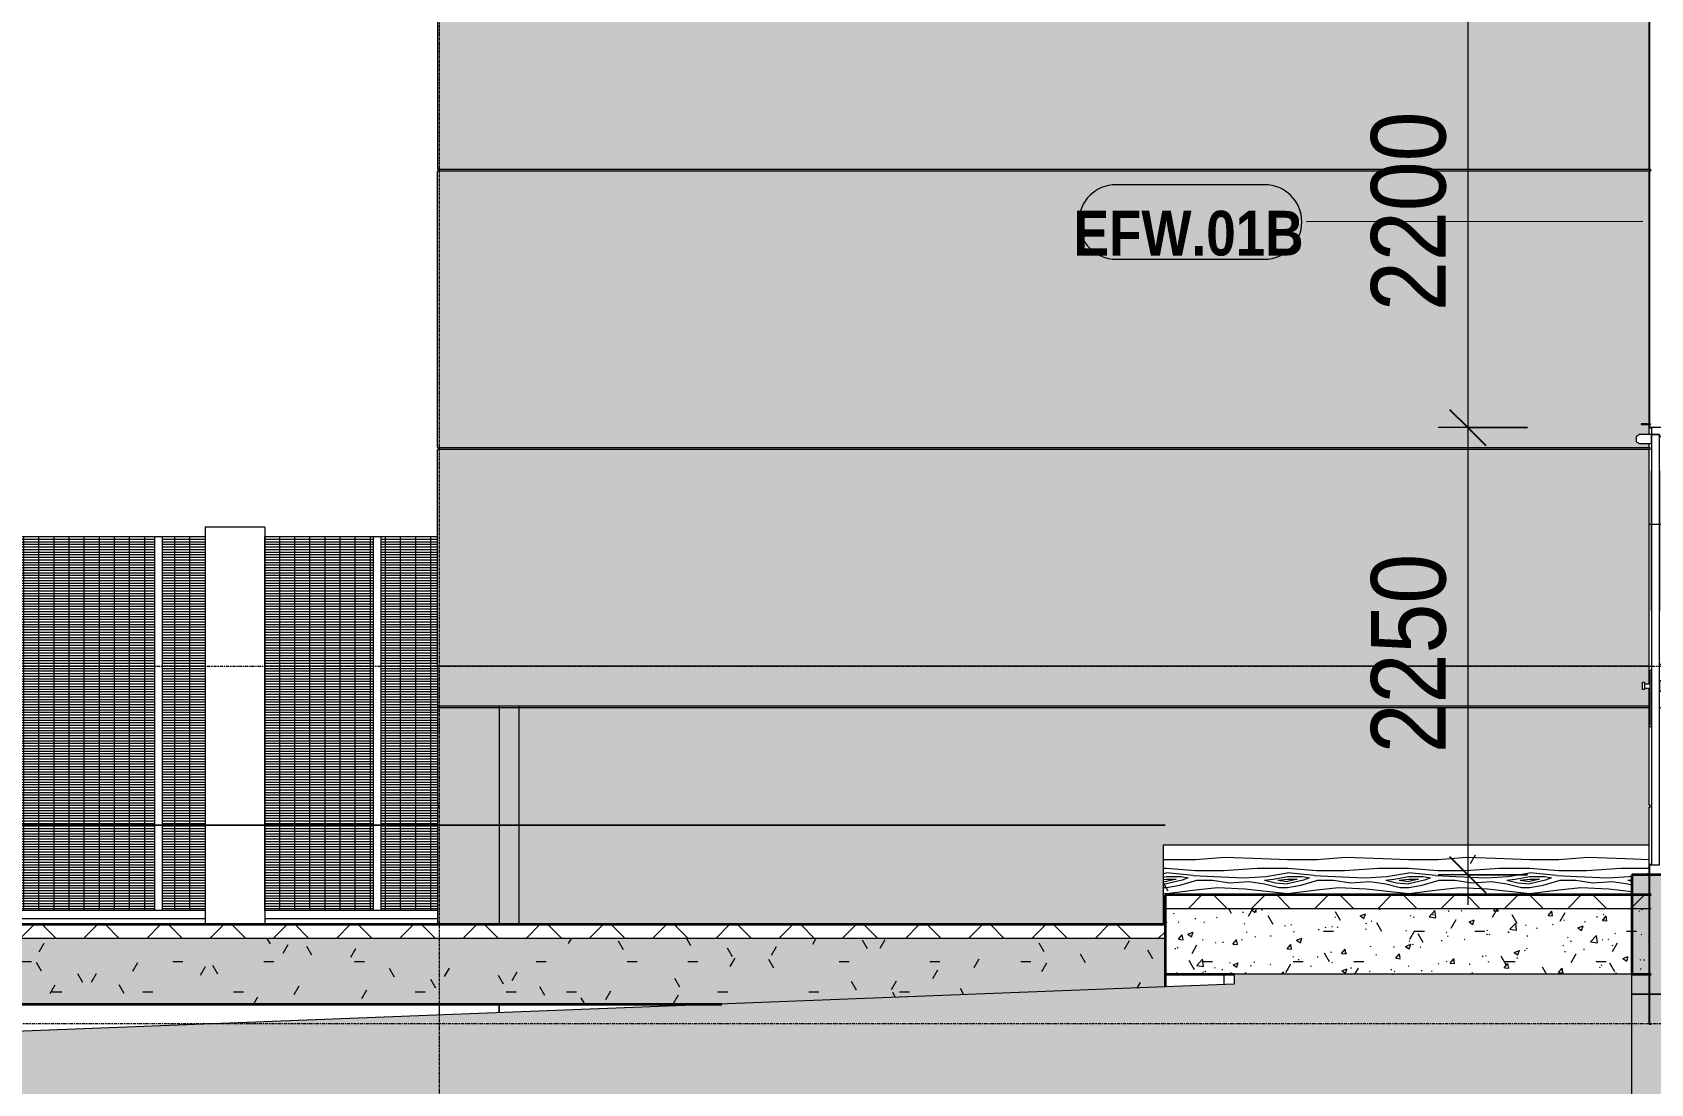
# Model space of a CAD drawing. Header units: millimetres. Extents: x 3451 to 201731, y -8641 to 35300.
# Drawn here: x 15187 to 23332, y 100 to 5388 of the extents above; entities that cross this region are included whole.
import ezdxf

# ---------------------------------------------------------------- set-up
doc = ezdxf.new("R2010")
doc.units = ezdxf.units.MM
for name, pattern in [('Centre', [31.75, 6.35, -4.7625, 15.875, -4.7625]), ('Dash', [6, 3, -3]), ('Grid Line', [22.225, 12.7, -3.175, 3.175, -3.175])]:
    doc.linetypes.add(name, pattern=pattern)
for name, color, linetype, lineweight in [('0-1', 7, 'Continuous', 5), ('A-ANNO-DIMS', 211, 'Continuous', 9), ('A-ANNO-DIMS-150', 211, 'Continuous', 9), ('A-DETL-GENF-3', 9, 'Continuous', 9), ('A-DETL-THIN', 151, 'Continuous', 9), ('A-DOOR', 31, 'Continuous', 9), ('A-DOOR-1', 31, 'Continuous', 18), ('A-DOOR-FRAM', 31, 'Continuous', 9), ('A-DOOR-FRAM-1', 31, 'Continuous', 18), ('A-DOOR-IDEN', 31, 'Continuous', 9), ('A-FLOR-3', 192, 'Continuous', 35), ('A-FLOR-HRAL', 11, 'Continuous', 9), ('A-FLOR-LEVL-2', 51, 'Centre', 9), ('A-FLOR-MCUT', 51, 'Continuous', 9), ('A-FLOR-PATT-3', 8, 'Continuous', 9), ('A-WALL', 113, 'Continuous', 9), ('A-WALL-1', 113, 'Continuous', 25), ('A-WALL-IDEN', 211, 'Continuous', 9), ('A-WALL-PATT-1', 7, 'Continuous', 9), ('A-WALL-PATT-3', 111, 'Continuous', 5), ('A-WALL-PATT-4', 111, 'Continuous', 9), ('C-PRKG', 70, 'Continuous', 9), ('C-PRKG-HDLN', 70, 'Dash', 9), ('L-SITE-WALL-2', 7, 'Continuous', 9), ('S-BEAM-1', 12, 'Continuous', 5), ('S-BEAM-2', 10, 'Continuous', 35), ('S-BEAM-3', 7, 'Continuous', 9), ('S-COLS', 52, 'Continuous', 9), ('S-COLS-1', 7, 'Continuous', 9), ('S-GRID-1', 1, 'Grid Line', 9)]:
    doc.layers.add(name, color=color, linetype=linetype, lineweight=lineweight)
doc.styles.add('Arial_B', font='arialbd.ttf', dxfattribs={"width": 0.85, "height": 225})
doc.styles.add('UTM Avo', font='', dxfattribs={"width": 0.9, "height": 375})
doc.styles.get('UTM Avo').set_extended_font_data('UTM Avo')
doc.dimstyles.new('1_Dim_chi_tiet_2_5', dxfattribs={"dimscale": 304.8, "dimtxt": 374.737856, "dimasz": 0.590551, "dimexe": 0.492126, "dimexo": 0.0625, "dimgap": 0.049213, "dimtad": 1, "dimdec": 0, "dimrnd": 5, "dimzin": 0, "dimdsep": 46, "dimtxsty": 'UTM Avo', "dimblk1": 'OBLIQUE', "dimblk2": 'OBLIQUE', "dimsah": 1, "dimcen": 0.09, "dimdle": 0.492126, "dimazin": 0, "dimtfac": 1, "dimtdec": 4, "dimtix": 1, "dimtmove": 0, "dimatfit": 3, "dimfxl": 0.984252, "dimfxlon": 1, "dimtvp": 1, "dimtolj": 1, "dimtzin": 0, "dimarcsym": 2})
pattern_1 = [(0, (49422.43, 14125), (609.6, 152.4), [50.292, -406.908, 50.292, -406.908, -2438.4]), (0, (49422.43, 14125), (609.6, 152.4), [-914.4, 50.292, -864.108, 50.292, -406.908, -1066.8]), (0, (49422.43, 14125), (609.6, 152.4), [-2286, 50.292, -254.508, 50.292, -711.708]), (120, (49651.03, 14201.2), (-436.7823, 451.7291), [50.292, -406.908, 50.292, -406.908, -2438.4]), (120, (49651.03, 14201.2), (-436.7823, 451.7291), [-914.4, 50.292, -864.108, 50.292, -406.908, -1066.8]), (120, (49651.03, 14201.2), (-436.7823, 451.7291), [-2286, 50.292, -254.508, 50.292, -711.708]), (240, (49727.23, 14506), (-172.8177, -604.1291), [50.292, -406.908, 50.292, -406.908, -2438.4]), (240, (49727.23, 14506), (-172.8177, -604.1291), [-914.4, 50.292, -864.108, 50.292, -406.908, -1066.8]), (240, (49727.23, 14506), (-172.8177, -604.1291), [-2286, 50.292, -254.508, 50.292, -711.708])]
pattern_2 = [(50, (49422.43, 14125), (273.276, -23.9091), [28.575, -314.325]), (355, (49422.43, 14125), (-52.8646, 286.585), [22.86, -251.46]), (100.451, (49445.2, 14123), (220.4138, 262.6745), [24.285, -267.135]), (46.184, (49422.43, 14201.2), (406.6187, -63.0646), [42.862, -471.487]), (96.636, (49456.3, 14195.94), (356.104, 371.1414), [36.428, -400.703]), (351.184, (49422.43, 14201.2), (356.1075, 371.138), [34.29, -377.19]), (21, (49460.53, 14182.15), (227.4212, -153.3982), [28.575, -314.325]), (326, (49460.53, 14182.15), (92.7027, 276.2822), [22.86, -251.46]), (71.451, (49479.48, 14169.37), (320.1254, 122.8816), [24.285, -267.135]), (37.5, (49422.43, 14125), (4.63248, 126.83261), [5.029, -243.383, 5.029, -250.241, -252.413]), (37.5, (49422.43, 14125), (4.63248, 126.83261), [-503.682, 5.029, -247.383]), (7.5, (49422.43, 14125), (100.22916, 150.2711), [5.029, -140.513, 5.029, -237.668, -96.203]), (7.5, (49422.43, 14125), (100.22916, 150.2711), [-388.239, 5.029, -91.173]), (327.5, (49337.46, 14125), (203.38684, -8.59348), [5.029, -90.221, 5.029, -292.151, -394.335]), (327.5, (49337.46, 14125), (203.38684, -8.59348), [-392.43, 5.029, -389.306]), (317.5, (49299.36, 14125), (222.1944, 38.1398), [5.029, -118.796, 5.029, -192.329, -280.035]), (317.5, (49299.36, 14125), (222.1944, 38.1398), [-321.183, 5.029, -275.006])]
pattern_3 = [(45, (49422.43, 14125), (-159.099, 159.099), []), (135, (49422.43, 14125), (-159.099, -159.099), [])]

# ---------------------------------------------------------------- blocks, each defined once
blk = doc.blocks.new('NCV_TKTC_KET CAU_rvt-1-TKCS_MẶT CẮT C')
at = {"layer": 'A-WALL-PATT-1'}
blk.add_hatch(color=256, dxfattribs=at).paths.add_polyline_path([(23536.9, -2050), (23536.9, 550), (23236.9, 550), (23236.9, -2050)])
at = {"layer": 'S-BEAM-1'}
blk.add_hatch(color=256, dxfattribs=at).paths.add_polyline_path([(23536.9, 550), (23536.9, 1150), (23236.9, 1150), (23236.9, 550), (23365.5, 550)])
at = {"layer": 'L-SITE-WALL-2'}
for p, q in [((17536.9, 500), (17536.9, 456.7)), ((23536.9, 550), (23236.9, 550))]:
    blk.add_line(p, q, dxfattribs=at)
at = {"layer": 'S-BEAM-2'}
for p, q in [((23536.9, 1150), (23236.9, 1150)), ((23236.9, 1150), (23236.9, 650))]:
    blk.add_line(p, q, dxfattribs=at)
at = {"layer": 'S-BEAM-3'}
blk.add_line((23236.9, 550), (23536.9, 550), dxfattribs=at)
at = {"layer": 'S-COLS-1'}
for p, q in [((17236.9, 445.1), (17236.9, 500)), ((17536.9, 456.7), (17536.9, 500))]:
    blk.add_line(p, q, dxfattribs=at)
blk = doc.blocks.new('FD_01 - FD_01-1200x2200mm-1787918-TKCS_MẶT CẮT C')
at = {"layer": 'A-DOOR'}
for p, q in [((23313.1, 3418.5), (23318.8, 3418.5)), ((23313.1, 3415.5), (23318.8, 3415.5)), ((23336.9, 3185), (23334.9, 3185)), ((23334.9, 3185), (23334.9, 2480)), ((23378.9, 3185), (23376.9, 3185)), ((23378.9, 2480), (23378.9, 3185)), ((23336.9, 2480), (23334.9, 2480)), ((23378.9, 2480), (23376.9, 2480)), ((23399, 2208), (23376.9, 2208)), ((23399, 2208), (23399, 2207.5)), ((23328.9, 2172.5), (23328.9, 1902.5)), ((23336.9, 2180), (23330.9, 2180)), ((23408.7, 2125.4), (23376.9, 2125.4)), ((23376.9, 2125.4), (23376.9, 2074.6)), ((23405.5, 2125.4), (23400.5, 2188.9)), ((23415, 2125.4), (23408.7, 2125.4)), ((23408.7, 2125.4), (23408.7, 2074.6)), ((23408.7, 2074.6), (23408.7, 2125.4)), ((23415, 2074.6), (23415, 2125.4)), ((23291.9, 2110), (23291.9, 2117.5)), ((23301.9, 2117.5), (23291.9, 2117.5)), ((23291.9, 2100), (23291.9, 2110)), ((23291.9, 2090), (23291.9, 2100)), ((23291.9, 2082.5), (23291.9, 2090)), ((23301.9, 2082.5), (23291.9, 2082.5)), ((23301.9, 2117.5), (23301.9, 2110)), ((23301.9, 2110), (23301.9, 2100)), ((23328.9, 2110), (23301.9, 2110)), ((23301.9, 2108.7), (23301.9, 2109.7)), ((23301.9, 2100), (23301.9, 2090)), ((23301.9, 2090.3), (23301.9, 2091.3)), ((23301.9, 2090), (23301.9, 2082.5)), ((23301.9, 2090), (23328.9, 2090)), ((23328.9, 2109.7), (23328.9, 2107.1)), ((23328.9, 2092.9), (23328.9, 2090.3)), ((23376.9, 2074.6), (23408.7, 2074.6)), ((23400.5, 2011.1), (23405.5, 2074.6)), ((23408.7, 2074.6), (23415, 2074.6)), ((23328.9, 2006), (23326.9, 2006)), ((23326.9, 1997), (23326.9, 2003)), ((23326.9, 2003), (23326.9, 2003)), ((23326.9, 1997), (23326.9, 1997)), ((23326.9, 1981.2), (23326.9, 1995.1)), ((23326.9, 1995.1), (23326.9, 1995.1)), ((23328.9, 1995.1), (23326.9, 1995.1)), ((23326.9, 1981.2), (23326.9, 1981.2)), ((23326.9, 1977.7), (23328.9, 1977.7)), ((23376.9, 1992.1), (23399, 1992.1)), ((23399, 1992.5), (23399, 1992.1)), ((23330.9, 1895), (23335.3, 1895))]:
    blk.add_line(p, q, dxfattribs=at)
at = {"layer": 'A-DOOR', "flags": 128}
for points in [[(23400.5, 2188.9), (23400.2, 2193.1), (23399.8, 2197.2), (23399.6, 2200.8), (23399.3, 2203.8), (23399.1, 2206.1), (23399, 2207.5), (23399, 2208)], [(23328.9, 2178), (23328.9, 2178.1), (23328.9, 2178.2), (23329, 2178.2), (23329, 2178.3), (23329, 2178.4), (23329, 2178.5), (23329, 2178.6), (23329, 2178.6), (23329.1, 2178.7), (23329.1, 2178.8), (23329.1, 2178.9), (23329.2, 2178.9), (23329.2, 2179), (23329.2, 2179.1), (23329.3, 2179.1), (23329.3, 2179.2), (23329.4, 2179.3), (23329.4, 2179.3), (23329.5, 2179.4), (23329.5, 2179.4), (23329.6, 2179.5), (23329.7, 2179.5), (23329.7, 2179.6), (23329.8, 2179.6), (23329.9, 2179.7), (23329.9, 2179.7), (23330, 2179.8), (23330.1, 2179.8), (23330.1, 2179.8), (23330.2, 2179.9), (23330.3, 2179.9), (23330.4, 2179.9), (23330.4, 2179.9), (23330.5, 2180), (23330.6, 2180), (23330.7, 2180), (23330.8, 2180), (23330.8, 2180), (23330.9, 2180), (23330.9, 2180)], [(23399, 1992.1), (23399, 1992.5), (23399.1, 1993.9), (23399.3, 1996.2), (23399.6, 1999.2), (23399.8, 2002.8), (23400.2, 2006.9), (23400.5, 2011.1)], [(23330.9, 1895), (23330.9, 1895), (23330.8, 1895), (23330.7, 1895), (23330.6, 1895), (23330.5, 1895), (23330.5, 1895.1), (23330.4, 1895.1), (23330.3, 1895.1), (23330.2, 1895.1), (23330.2, 1895.2), (23330.1, 1895.2), (23330, 1895.2), (23329.9, 1895.3), (23329.9, 1895.3), (23329.8, 1895.3), (23329.7, 1895.4), (23329.7, 1895.4), (23329.6, 1895.5), (23329.6, 1895.6), (23329.5, 1895.6), (23329.4, 1895.7), (23329.4, 1895.7), (23329.3, 1895.8), (23329.3, 1895.9), (23329.3, 1895.9), (23329.2, 1896), (23329.2, 1896.1), (23329.1, 1896.1), (23329.1, 1896.2), (23329.1, 1896.3), (23329, 1896.4), (23329, 1896.4), (23329, 1896.5), (23329, 1896.6), (23329, 1896.7), (23329, 1896.7), (23328.9, 1896.8), (23328.9, 1896.9), (23328.9, 1897), (23328.9, 1897)]]:
    blk.add_lwpolyline(points, dxfattribs=at)
at = {"layer": 'A-DOOR-1'}
for p, q in [((23259.6, 3354.3), (23259.6, 3330.7)), ((23276.1, 3364.7), (23260.6, 3356.1)), ((23336.9, 3365), (23277.1, 3365)), ((23312.9, 3418.5), (23284.2, 3418.5)), ((23284.2, 3418.5), (23284.2, 3415.5)), ((23284.2, 3415.5), (23312.9, 3415.5)), ((23312.9, 3415.5), (23312.9, 3418.5)), ((23330.9, 3418.5), (23319, 3418.5)), ((23319, 3418.5), (23319, 3415.5)), ((23319, 3415.5), (23330.9, 3415.5)), ((23330.9, 3415.5), (23330.9, 3418.5)), ((23336.9, 3365), (23336.9, 1200)), ((23376.9, 3365), (23336.9, 3365)), ((23336.9, 3320), (23336.9, 3365)), ((23376.9, 1200), (23376.9, 3365)), ((23260.6, 3328.9), (23276.1, 3320.3)), ((23277.1, 3320), (23336.9, 3320)), ((23336.9, 1200), (23376.9, 1200))]:
    blk.add_line(p, q, dxfattribs=at)
for centre, start, end in [((23261.6, 3354.3), 119.19749, 180), ((23277.1, 3363), 90, 119.19749), ((23261.6, 3330.7), 180, 240.80251), ((23277.1, 3322), 240.80251, 270)]:
    blk.add_arc(centre, 2, start, end, dxfattribs=at)
at = {"layer": 'A-DOOR-FRAM'}
blk.add_line((23536.9, 1200), (23536.9, 3355), dxfattribs=at)
at = {"layer": 'A-DOOR-FRAM-1'}
for p, q in [((23536.9, 3400), (23336.9, 3400)), ((23336.9, 3400), (23336.9, 3365)), ((23336.9, 3365), (23376.9, 3365)), ((23376.9, 3365), (23376.9, 3355)), ((23376.9, 3355), (23536.9, 3355)), ((23536.9, 3355), (23536.9, 3400))]:
    blk.add_line(p, q, dxfattribs=at)
blk = doc.blocks.new('BAI XE PCCC - BAI XE PCCC-V50-TKCS_MẶT CẮT C')
at = {"layer": 'C-PRKG'}
for p, q in [((20888.2, 1400), (14888.2, 1400)), ((14888.2, 1400), (20888.2, 1400))]:
    blk.add_line(p, q, dxfattribs=at)
at = {"layer": 'C-PRKG-HDLN'}
blk.add_line((20888.2, 1400), (14888.2, 1400), dxfattribs=at)
blk.add_line((20888.2, 1400), (14888.2, 1400), dxfattribs=at)
blk = doc.blocks.new('NBS_CLDPhysicalSecuritySystems_MtlMeshPnlFncngSym_CLDModsecSecurusS3_InfillPanel - NBS_CLDPhysicalSecuritySystems_MtlMeshPnlFncngSym_CLDModsecSecurusS2_InfillPanel-2369324-TKCS_MẶT CẮT C')
at = {"layer": 'A-FLOR-HRAL'}
h = blk.add_hatch(dxfattribs=at)
h.set_pattern_fill('FP_12', color=256, style=0, pattern_type=2)
h.set_pattern_definition([(0, (20156.337, 850), (0, 13), []), (90, (20156.34, 850), (-76, 5e-15), [])])
h.paths.add_polyline_path([(16902.3, 971), (16902.3, 2850), (16356.3, 2850), (16356.3, 971)])
h.paths.add_polyline_path([(16942.3, 971), (17226.9, 971), (17226.9, 1490), (17230.9, 1490), (17230.9, 1500), (17226.9, 1500), (17226.9, 2850), (16942.3, 2850), (16942.3, 1490)])
for p, q in [((16902.5, 2850), (16356.3, 2850)), ((16902.3, 2850), (16902.3, 971)), ((16906.3, 2850), (16902.3, 2850)), ((16938.3, 2850), (16906.3, 2850)), ((16942.3, 2850), (16938.3, 2850)), ((17226.9, 2850), (16942.2, 2850)), ((16942.3, 971), (16942.3, 2850)), ((17226.9, 971), (16356.3, 971)), ((16356.3, 930), (17227.1, 930)), ((16906.3, 971), (16902.5, 971)), ((16938.3, 971), (16906.3, 971)), ((16942.2, 971), (16938.3, 971))]:
    blk.add_line(p, q, dxfattribs=at)
blk = doc.blocks.new('NBS_CLDPhysicalSecuritySystems_MtlMeshPnlFncngSym_CLDModsecSecurusS3_InfillPanel - NBS_CLDPhysicalSecuritySystems_MtlMeshPnlFncngSym_CLDModsecSecurusS2_InfillPanel-V136-TKCS_MẶT CẮT C')
at = {"layer": 'A-FLOR-HRAL'}
h = blk.add_hatch(dxfattribs=at)
h.set_pattern_fill('FP_13', color=256, style=0, pattern_type=2)
h.set_pattern_definition([(0, (16056.337, 850), (0, 13), []), (90, (16056.34, 850), (-76, 5e-15), [])])
h.paths.add_polyline_path([(14842.3, 971), (15802.3, 971), (15802.3, 2850), (14842.3, 2850), (14842.3, 1000)])
h.paths.add_polyline_path([(14388.2, 971), (14802.3, 971), (14802.3, 2850), (14388.2, 2850), (14388.2, 2054.3), (14401.3, 2053), (14401.3, 2051.2), (14412, 2045.1), (14417, 2037.3), (14418.7, 2037.3), (14417, 1938.5), (14415.2, 1938.5), (14409.5, 1928), (14401.3, 1922.8), (14401.3, 1921.5), (14388.2, 1921.5), (14388.2, 1000)])
h.paths.add_polyline_path([(16056.3, 971), (16056.3, 2850), (15842.3, 2850), (15842.3, 971)])
h.paths.add_polyline_path([(14401.3, 1927), (14410.3, 1932.4), (14411.1, 1938.5), (14409.4, 1938.5), (14411.1, 2037.3), (14412.8, 2037.3), (14407.4, 2046.3), (14401.3, 2047), (14401.3, 2045.7), (14388.2, 2045.4), (14388.2, 1930.1), (14401.3, 1928.7), (14401.3, 1927.9)])
for p, q in [((14802.5, 2850), (14388.2, 2850)), ((14802.3, 2850), (14802.3, 971)), ((14806.3, 2850), (14802.3, 2850)), ((14838.3, 2850), (14806.3, 2850)), ((14842.3, 2850), (14838.3, 2850)), ((15802.5, 2850), (14842.2, 2850)), ((14842.3, 971), (14842.3, 2850)), ((15802.3, 2850), (15802.3, 971)), ((15806.3, 2850), (15802.3, 2850)), ((15838.3, 2850), (15806.3, 2850)), ((15842.3, 2850), (15838.3, 2850)), ((16056.3, 2850), (15842.2, 2850)), ((15842.3, 971), (15842.3, 2850)), ((16056.3, 971), (14388.2, 971)), ((14388.2, 930), (16056.3, 930)), ((14806.3, 971), (14802.5, 971)), ((14838.3, 971), (14806.3, 971)), ((14842.2, 971), (14838.3, 971)), ((15806.3, 971), (15802.5, 971)), ((15838.3, 971), (15806.3, 971)), ((15842.2, 971), (15838.3, 971))]:
    blk.add_line(p, q, dxfattribs=at)
blk = doc.blocks.new('DIMBLOCK16-TKCS_MẶT CẮT C')
at = {"layer": 'A-ANNO-DIMS-150', "lineweight": 25}
for p, q in [((22412.2, 5600), (22322.2, 5690)), ((22412.2, 5600), (22502.2, 5510)), ((22412.2, 3400), (22322.2, 3490)), ((22412.2, 3400), (22502.2, 3310))]:
    blk.add_line(p, q, dxfattribs=at)
at = {"layer": 'A-ANNO-DIMS-150'}
for p, q in [((22712.2, 5600), (22262.2, 5600)), ((22412.2, 5600), (22412.2, 3400)), ((22412.2, 5600), (22712.2, 5600)), ((22712.2, 3400), (22262.2, 3400)), ((22412.2, 3400), (22712.2, 3400))]:
    blk.add_line(p, q, dxfattribs=at)
at = {"layer": 'A-ANNO-DIMS-150', "color": 0, "insert": (21925.1, 3986.5), "char_height": 375, "width": 1232.471, "attachment_point": 1, "rotation": 90, "line_spacing_factor": 1.110334, "style": 'UTM Avo'}
blk.add_mtext('2200', dxfattribs=at)
blk = doc.blocks.new('_Oblique')
at = {"color": 0, "linetype": 'ByBlock', "lineweight": -2}
blk.add_line((-0.5, -0.5), (0.5, 0.5), dxfattribs=at)
blk = doc.blocks.new('DIMBLOCK17-TKCS_MẶT CẮT C')
at = {"layer": 'A-ANNO-DIMS-150', "lineweight": 25}
for p, q in [((22412.2, 3400), (22322.2, 3490)), ((22412.2, 3400), (22502.2, 3310)), ((22412.2, 1150), (22322.2, 1240)), ((22412.2, 1150), (22502.2, 1060))]:
    blk.add_line(p, q, dxfattribs=at)
at = {"layer": 'A-ANNO-DIMS-150'}
for p, q in [((22712.2, 3400), (22262.2, 3400)), ((22412.2, 3400), (22412.2, 1000)), ((22412.2, 3400), (22712.2, 3400)), ((22712.2, 1150), (22262.2, 1150)), ((22412.2, 1150), (22712.2, 1150))]:
    blk.add_line(p, q, dxfattribs=at)
at = {"layer": 'A-ANNO-DIMS-150', "color": 0, "insert": (21925.1, 1761.5), "char_height": 375, "width": 1232.471, "attachment_point": 1, "rotation": 90, "line_spacing_factor": 1.110334, "style": 'UTM Avo'}
blk.add_mtext('2250', dxfattribs=at)
blk = doc.blocks.new('CTL_WALL TAG NO MARK - 10-2062273-TKCS_MẶT CẮT C')
at = {"layer": 'A-WALL-IDEN'}
for p, q in [((19381.5, 10762.5), (18633.8, 10762.5)), ((18633.8, 10387.5), (19381.5, 10387.5))]:
    blk.add_line(p, q, dxfattribs=at)
for centre, start, end in [((18633.8, 10575), 90, 270), ((19381.5, 10575), 270, 90)]:
    blk.add_arc(centre, 187.5, start, end, dxfattribs=at)

msp = doc.modelspace()

# ---------------------------------------------------------------- hatches: boundary and pattern name
at = {"layer": 'A-DETL-GENF-3'}
h = msp.add_hatch(dxfattribs=at)
h.set_pattern_fill('FP_30', color=256, style=0, pattern_type=2)
h.set_pattern_definition([(0, (49422.4, 14125), (725.805, 725.805), [725.805, -725.805]), (0, (49422.4, 14397.2), (725.805, 725.805), [725.805, -725.805]), (0, (49422.4, 14669.35), (725.805, 725.805), [725.805, -725.805]), (90, (49513.15, 14760.1), (-725.805, 725.805), [725.805, -725.805]), (90, (49785.3, 14760.1), (-725.805, 725.805), [725.805, -725.805]), (90, (50057.5, 14760.1), (-725.805, 725.805), [725.805, -725.805])])
h.paths.add_polyline_path([(36870.3, -3840.5), (89603.2, -3840.5), (89603.2, -250), (86418.2, -250), (86418.2, -200), (83418.2, -200), (77436.3, 50), (72436.3, 50), (72436.3, 100), (70315, 100), (70315, 300), (58586.3, 300), (58586.3, 500), (47586.3, 500), (44536.9, 600), (44536.9, -2050), (45309.9, -2050), (45309.9, -3550), (45336.9, -3551.5), (45336.9, -3600), (43216.9, -3600), (43216.9, -3550), (43253.9, -3550), (43253.9, -2350), (41686.1, -2350), (41686.1, -3550), (41758.6, -3550), (41758.6, -3600), (38034.6, -3600), (38034.6, -3550), (38086.1, -3550), (38086.1, -2350), (34885.8, -2350), (34885.8, -3550), (34935.8, -3550), (34935.8, -3600), (30836.9, -3600), (30836.9, -3550), (30885.8, -3550), (30885.8, -2350), (28636.9, -2350), (28636.9, -2750), (28436.9, -2750), (28436.9, -2350), (26136.9, -2350), (26136.9, -3550), (26186.9, -3550), (26186.9, -3600), (23596.9, -3600), (23596.9, -3550), (23636.9, -3550), (23636.9, -2750), (23236.9, -2750), (23236.9, 650), (21236.9, 650), (21236.9, 599.7), (10888.2, 199.7), (10888.2, 150), (9888.2, 150), (9888.2, 100), (7288.4, 100), (7288.4, -3840.5), (35584.1, -3840.5)])
at = {"layer": 'A-FLOR-PATT-3'}
h = msp.add_hatch(dxfattribs=at)
h.set_pattern_fill('FP_6', color=256, style=0, pattern_type=2)
h.set_pattern_definition(pattern_3)
h.paths.add_polyline_path([(20888.2, 980), (23335.3, 980), (23335.3, 1050), (20888.2, 1050)])
h = msp.add_hatch(dxfattribs=at)
h.set_pattern_fill('FP_3', color=256, style=0, pattern_type=2)
h.set_pattern_definition(pattern_1)
h.paths.add_polyline_path([(23335.3, 650), (23335.3, 980), (20888.2, 980), (20888.2, 650), (23236.9, 650)])
h = msp.add_hatch(dxfattribs=at)
h.set_pattern_fill('FP_8', color=256, style=0, pattern_type=2)
h.set_pattern_definition(pattern_2)
h.paths.add_polyline_path([(23335.3, 650), (23335.3, 980), (20888.2, 980), (20888.2, 650), (23236.9, 650)])
h = msp.add_hatch(dxfattribs=at)
h.set_pattern_fill('FP_6', color=256, style=0, pattern_type=2)
h.set_pattern_definition(pattern_3)
h.paths.add_polyline_path([(20888.2, 830), (20888.2, 900), (14388.2, 900), (14388.2, 830), (20793.2, 830)])
h = msp.add_hatch(dxfattribs=at)
h.set_pattern_fill('FP_3', color=256, style=0, pattern_type=2)
h.set_pattern_definition(pattern_1)
h.paths.add_polyline_path([(14388.2, 500), (18657.5, 500), (20888.2, 586.2), (20888.2, 830), (14388.2, 830), (14388.2, 599.7)])
h = msp.add_hatch(dxfattribs=at)
h.set_pattern_fill('FP_8', color=256, style=0, pattern_type=2)
h.set_pattern_definition(pattern_2)
h.paths.add_polyline_path([(14388.2, 500), (18657.5, 500), (20888.2, 586.2), (20888.2, 830), (14388.2, 830), (14388.2, 599.7)])
at = {"layer": 'A-WALL-PATT-3'}
h = msp.add_hatch(color=256, dxfattribs=at)
h.paths.add_polyline_path([(17236.9, 2200), (17236.9, 3290), (17226.9, 3290), (17226.9, 2200)])
h.paths.add_polyline_path([(17236.9, 3300), (17236.9, 4690), (17226.9, 4690), (17226.9, 3300)])
h.paths.add_polyline_path([(17236.9, 4700), (17236.9, 5600), (17226.9, 5600), (17226.9, 4700)])
h = msp.add_hatch(color=256, dxfattribs=at)
h.paths.add_polyline_path([(23325.3, 2200), (23325.3, 3290), (17236.9, 3290), (17236.9, 2200), (22722.4, 2200)])
h.paths.add_polyline_path([(23335.3, 3185), (23336.9, 3185), (23335.3, 3290)])
h.paths.add_polyline_path([(22722.4, 3300), (23325.3, 3300), (23325.3, 3320), (23276.1, 3320.3), (23259.6, 3330.7), (23260.6, 3356.1), (23277.1, 3365), (23325.3, 3365), (23324.7, 3415.5), (23319, 3415.5), (23319, 3418.5), (23325.3, 3418.5), (23325.3, 4690), (17236.9, 4690), (17236.9, 3300), (20150.1, 3300)])
h.paths.add_polyline_path([(23284.2, 3415.5), (23284.2, 3418.5), (23312.9, 3418.5), (23312.9, 3415.5)])
h.paths.add_polyline_path([(23535.3, 3900), (23536.9, 3900), (23535.3, 4060.8)])
h.paths.add_polyline_path([(23535.3, 4700), (23536.9, 4700), (23535.3, 4740.6)])
h.paths.add_polyline_path([(17577.7, 4700), (23325.3, 4700), (23325.3, 5600), (17236.9, 5600), (17236.9, 4700)])
for points in [[(17236.9, 4690), (17236.9, 4700), (17230.9, 4699.3), (17230.9, 4690)], [(17236.9, 4690), (23329.3, 4690), (23329.3, 4700), (17236.9, 4700)], [(17236.9, 3290), (17236.9, 3300), (17230.9, 3300), (17230.9, 3290)], [(22722.4, 3290), (23329.3, 3290), (23329.3, 3300), (17236.9, 3300), (17236.9, 3290), (20150.1, 3290)]]:
    msp.add_hatch(color=256, dxfattribs=at).paths.add_polyline_path(points)
h = msp.add_hatch(color=256, dxfattribs=at)
h.paths.add_polyline_path([(17226.9, 900), (20878.2, 900), (20878.2, 1300), (23325.3, 1300), (23325.3, 1490), (23329.3, 1490), (23329.3, 1500), (23325.3, 1500), (23325.3, 1990), (17226.9, 1990), (17226.9, 1500), (17230.9, 1500), (17230.9, 1490), (17226.9, 1490), (17226.9, 955.6)])
h.paths.add_polyline_path([(18863.9, 2000), (23325.3, 2000), (23325.3, 2090.3), (23291.9, 2091.5), (23291.9, 2108.5), (23325.3, 2109.7), (23325.3, 2200), (17226.9, 2200), (17226.9, 2000), (18220.8, 2000)])
h.paths.add_polyline_path([(23301.9, 2082.5), (23291.9, 2082.5), (23292.9, 2090), (23301.9, 2090)])
h.paths.add_polyline_path([(23301.9, 2110), (23291.9, 2110), (23291.9, 2117.5), (23301.9, 2117.5)])
h = msp.add_hatch(color=256, dxfattribs=at)
h.paths.add_polyline_path([(19507, 1990), (23325.3, 1990), (23325.3, 2000), (17636.9, 2000), (17636.9, 1990), (18863.9, 1990)])
h.paths.add_polyline_path([(17226.9, 1990), (17536.9, 1990), (17536.9, 2000), (17226.9, 2000)])
at = {"layer": 'A-WALL-PATT-4'}
h = msp.add_hatch(dxfattribs=at)
h.set_pattern_fill('FP_7', color=256, style=0, pattern_type=2)
h.set_pattern_definition([(0, (49422.43, 14125), (1219.2, 304.8), [50.292, -864.108, 50.292, -864.108, -4876.8]), (0, (49422.43, 14125), (1219.2, 304.8), [-1828.8, 50.292, -1778.508, 50.292, -864.108, -2133.6]), (0, (49422.43, 14125), (1219.2, 304.8), [-4572, 50.292, -559.308, 50.292, -1473.708]), (120, (49879.63, 14277.4), (-873.5645, 903.4582), [50.292, -864.108, 50.292, -5740.908]), (120, (49879.63, 14277.4), (-873.5645, 903.4582), [-964.692, -864.108, 50.292, -1778.508, -3048]), (120, (49879.63, 14277.4), (-873.5645, 903.4582), [-3657.6, 50.292, -864.108, 50.292, -2083.308]), (120, (49879.63, 14277.4), (-873.5645, 903.4582), [-4622.292, -559.308, 50.292, -1473.708]), (240, (50032.03, 14887), (-345.6355, -1208.2582), [50.292, -864.108, 50.292, -5740.908]), (240, (50032.03, 14887), (-345.6355, -1208.2582), [-964.692, -864.108, 50.292, -1778.508, -3048]), (240, (50032.03, 14887), (-345.6355, -1208.2582), [-3657.6, 50.292, -864.108, 50.292, -2083.308]), (240, (50032.03, 14887), (-345.6355, -1208.2582), [-4622.292, -559.308, 50.292, -1473.708])])
h.paths.add_polyline_path([(20888.2, 900), (20888.2, 1050), (23236.9, 1050), (23236.9, 1150), (23325.3, 1150), (23325.3, 1300), (20878.2, 1300), (20878.2, 900)])
h = msp.add_hatch(dxfattribs=at)
h.set_pattern_fill('FP_25', color=256, style=0, pattern_type=2)
h.set_pattern_definition([(349.695, (23519.286, 869.39), (3657.5982, -609.61), [68.155, -6747.38]), (0, (23586.34, 857.2), (609.6, 609.6), [67.06, -542.54]), (18.435, (23653.4, 857.2), (1219.199, 609.602), [57.83, -1869.89]), (172.875, (23708.26, 875.49), (4267.1994, -609.5991), [49.15, -4865.604]), (174.806, (23659.494, 881.584), (6096.004, -609.5547), [67.333, -6665.92]), (194.036, (23592.44, 887.68), (-1828.802, -609.5924), [75.4, -2438.04]), (9.462, (23568.05, 869.39), (3048.005, 609.5835), [37.08, -3670.97]), (353.66, (23604.63, 875.49), (-4876.8008, 609.5835), [55.2, -5464.96]), (185.711, (23659.494, 869.39), (-5486.3951, -609.6394), [61.264, -6065.14]), (168.69, (23598.53, 863.3), (2438.4, -609.6026), [31.084, -3077.28]), (354.806, (23464.42, 863.296), (-6096.004, 609.5547), [67.333, -6665.92]), (348.69, (23531.48, 857.2), (-2438.4, 609.6026), [62.17, -3046.194]), (0, (23592.44, 845), (609.6, 609.6), [73.15, -536.45]), (20.556, (23665.59, 845.01), (3048.0001, 1219.197), [52.084, -5156.34]), (3.814, (23714.36, 863.296), (8534.40115, 609.5889), [91.643, -9072.654]), (354.806, (23805.8, 869.39), (-6096.004, 609.5547), [67.333, -6665.92]), (0, (23872.85, 863.3), (609.6, 609.6), [67.06, -542.54]), (5.194, (23330.31, 863.296), (6096.004, 609.5547), [67.333, -6665.92]), (354.806, (23397.366, 869.39), (-6096.004, 609.5547), [67.333, -6665.92]), (0, (23330.3, 875.5), (609.6, 609.6), [36.58, -573.02]), (5.194, (23366.886, 875.49), (6096.004, 609.5547), [67.333, -6665.92]), (0, (23433.94, 881.6), (609.6, 609.6), [60.96, -548.64]), (10.305, (23494.9, 881.584), (-3657.5982, -609.61), [68.155, -6747.38]), (5.194, (23561.96, 893.776), (6096.004, 609.5547), [67.333, -6665.92]), (354.806, (23629.014, 899.87), (-6096.004, 609.5547), [67.333, -6665.92]), (354.806, (23696.07, 893.776), (-6096.004, 609.5547), [67.333, -6665.92]), (351.87, (23763.13, 887.68), (-3657.6004, 609.593), [86.21, -4224.31]), (0, (23848.5, 875.5), (609.6, 609.6), [91.44, -518.16]), (347.471, (23824.086, 509.73), (3047.9989, -609.6108), [56.2, -5564.033]), (354.289, (23878.95, 497.536), (-5486.3951, 609.6394), [61.264, -6065.14]), (8.13, (23824.09, 509.73), (3657.6004, 609.593), [43.105, -4267.42]), (9.462, (23866.76, 515.82), (3048.005, 609.5835), [74.16, -3633.89]), (0, (23330.3, 528), (609.6, 609.6), [73.15, -536.45]), (350.538, (23403.46, 528.02), (-3048.005, 609.5835), [37.08, -3670.97]), (201.801, (23440.04, 521.92), (1828.8045, 609.587), [32.83, -3249.97]), (192.995, (23409.56, 509.73), (5486.39314, 1219.23746), [81.33, -8051.747]), (352.875, (23891.14, 509.73), (-4267.1994, 609.5991), [49.15, -4865.604]), (7.125, (23891.14, 509.73), (4267.1994, 609.5991), [49.15, -4865.604]), (0, (23330.3, 515.8), (609.6, 609.6), [48.77, -560.83]), (194.036, (23379.08, 515.82), (-1828.802, -609.5924), [50.27, -2463.18]), (356.633, (23464.422, 534.112), (-9753.5944, 609.69188), [103.81, -10277.302]), (357.709, (23568.054, 528.016), (-14630.39665, 609.6991), [152.522, -15099.665]), (3.18, (23720.454, 521.92), (10363.1983, 609.6312), [109.897, -10879.823]), (9.462, (23830.18, 528.02), (3048.005, 609.5835), [111.24, -3596.81]), (10.305, (23330.31, 473.15), (-3657.5982, -609.61), [68.155, -6747.38]), (15.945, (23397.37, 485.34), (-2438.4042, -609.5832), [88.76, -4349.196]), (0, (23482.7, 509.7), (609.6, 609.6), [79.25, -530.35]), (351.87, (23561.96, 509.73), (-3657.6004, 609.593), [86.21, -4224.31]), (3.576, (23647.302, 497.536), (9144.00297, 609.5468), [97.726, -9674.906]), (351.254, (23744.84, 503.63), (4267.20096, -609.5878), [80.18, -7937.856]), (345.964, (23824.09, 491.44), (-1828.802, 609.5924), [75.4, -2438.04]), (0, (23897.24, 473.15), (609.6, 609.6), [42.67, -566.93]), (174.806, (23464.42, 534.11), (6096.004, -609.5547), [134.665, -6598.587]), (355.236, (23330.31, 570.69), (-6705.5965, 609.6414), [146.81, -7193.745]), (0, (23476.6, 558.5), (609.6, 609.6), [140.21, -469.39]), (4.086, (23616.82, 558.496), (7924.795, 609.65274), [171.123, -8385.02]), (0, (23787.5, 570.7), (609.6, 609.6), [152.4, -457.2]), (7.125, (23330.31, 442.67), (4267.1994, 609.5991), [147.443, -4767.31]), (6.34, (23476.614, 460.96), (4876.8008, 609.5835), [110.403, -5409.76]), (357.51, (23586.342, 473.152), (-13411.19697, 609.7044), [140.34, -13893.706]), (353.48, (23726.55, 467.056), (-15849.59217, 1828.85517), [214.749, -21260.135]), (3.013, (23330.31, 838.912), (10972.79715, 609.6408), [115.984, -11482.446]), (351.87, (23446.13, 845.01), (-3657.6004, 609.593), [129.316, -4181.21]), (357.614, (23574.15, 826.72), (-14020.79943, 609.61372), [146.43, -14496.664]), (10.62, (23720.454, 820.624), (-6705.59246, -1219.23973), [99.236, -9824.334]), (0, (23818, 838.9), (609.6, 609.6), [121.92, -487.68]), (356.82, (23330.31, 912.064), (-10363.1983, 609.6312), [109.897, -10879.823]), (6.009, (23440.038, 905.968), (-6095.999, -609.59918), [116.464, -11529.93]), (6.71, (23555.862, 918.16), (-5486.39734, -609.61573), [104.346, -10330.325]), (354.289, (23659.494, 930.35), (-5486.3951, 609.6394), [122.53, -6003.877]), (347.905, (23781.414, 918.16), (-5486.39487, 1219.22295), [87.28, -8640.862]), (9.462, (23866.76, 899.87), (3048.005, 609.5835), [74.16, -3633.89]), (3.814, (23330.31, 796.24), (8534.40115, 609.5889), [91.643, -9072.654]), (347.196, (23421.75, 802.336), (-7924.80896, 1828.76326), [137.532, -13615.67]), (0, (23555.86, 771.86), (609.6, 609.6), [152.4, -457.2]), (5.44, (23708.262, 771.856), (-6705.6025, -609.56085), [128.595, -12730.932]), (6.71, (23836.278, 784.048), (-5486.39734, -609.61573), [104.346, -10330.325]), (0, (23330.3, 954.74), (609.6, 609.6), [103.63, -505.97]), (8.13, (23433.94, 954.74), (3657.6004, 609.593), [172.42, -4138.1]), (357.614, (23604.63, 979.12), (-14020.79943, 609.61372), [146.43, -14496.664]), (354.472, (23750.934, 973.024), (12801.59101, -1219.3029), [189.859, -18796.025]), (6.843, (23330.31, 400), (-10363.19504, -1219.24128), [153.494, -15195.842]), (0, (23482.7, 418.3), (609.6, 609.6), [170.69, -438.91]), (356.348, (23653.398, 418.288), (-18897.604963, 1219.126665), [287.095, -28422.422]), (0, (23330.3, 613.36), (609.6, 609.6), [146.3, -463.3]), (4.764, (23476.614, 613.36), (6705.5965, 609.6414), [146.81, -7193.745]), (358.152, (23622.918, 625.552), (-18287.99624, 609.72412), [189.074, -18718.355]), (357.274, (23811.894, 619.456), (-12192.00424, 609.53415), [128.16, -12687.945]), (354.806, (23330.31, 710.896), (-6096.004, 609.5547), [134.665, -6598.587]), (0, (23464.4, 698.7), (609.6, 609.6), [195.07, -414.53]), (1.909, (23659.494, 698.704), (17678.40105, 609.55323), [182.982, -18115.176]), (3.576, (23842.374, 704.8), (9144.00297, 609.5468), [97.726, -9674.906])])
h.paths.add_polyline_path([(20888.2, 900), (20888.2, 1050), (23236.9, 1050), (23236.9, 1150), (23325.3, 1150), (23325.3, 1300), (20878.2, 1300), (20878.2, 900)])

# ---------------------------------------------------------------- linework, layer by layer
at = {"layer": 'A-DETL-THIN'}
for p, q in [((21236.9, 599.7), (10888.2, 199.7)), ((23236.9, 650), (21236.9, 650)), ((21236.9, 650), (21236.9, 599.7)), ((23236.9, -2750), (23236.9, 650))]:
    msp.add_line(p, q, dxfattribs=at)
at = {"layer": 'A-DOOR-IDEN'}
msp.add_line((23326.7, 2914.8), (23732.9, 2914.8), dxfattribs=at)
at = {"layer": 'A-FLOR-3'}
for p, q in [((23335.3, 1050), (20888.2, 1050)), ((20888.2, 1050), (20888.2, 586.2)), ((20888.2, 900), (14388.2, 900)), ((20888.2, 650), (21236.9, 650)), ((23236.9, 650), (23335.3, 650)), ((14388.2, 500), (18657.5, 500))]:
    msp.add_line(p, q, dxfattribs=at)
at = {"layer": 'A-FLOR-LEVL-2'}
for p, q in [((3450.8, 2200), (93442.9, 2200)), ((93442.9, 400), (3450.8, 400))]:
    msp.add_line(p, q, dxfattribs=at)
at = {"layer": 'A-FLOR-MCUT'}
for p, q in [((23335.3, 980), (20888.2, 980)), ((20888.2, 830), (14388.2, 830))]:
    msp.add_line(p, q, dxfattribs=at)
at = {"layer": 'A-WALL'}
for p, q in [((17226.9, 26000), (17226.9, 4700)), ((17226.9, 4700), (23325.3, 4700)), ((17226.9, 3300), (17226.9, 4690)), ((23325.3, 4690), (17226.9, 4690)), ((17230.9, 4690), (17230.9, 4700)), ((23325.3, 3365), (23325.3, 3400)), ((17226.9, 3300), (23329.3, 3300)), ((17226.9, 2200), (17226.9, 3290)), ((23329.3, 3290), (17226.9, 3290)), ((17230.9, 3300), (17230.9, 3290)), ((23325.3, 3300), (23325.3, 3320)), ((23325.3, 2109.5), (23325.3, 3290)), ((23329.3, 3290), (23329.3, 3300)), ((23325.3, 2200), (17226.9, 2200)), ((17226.9, 2200), (17226.9, 1500)), ((23325.3, 1500), (23325.3, 2090.3)), ((17226.9, 2000), (23325.3, 2000)), ((23325.3, 1990), (17226.9, 1990)), ((17536.9, 2000), (17536.9, 900)), ((17636.9, 900), (17636.9, 2000)), ((17226.9, 1500), (17230.9, 1500)), ((17230.9, 1490), (17226.9, 1490)), ((17226.9, 1490), (17226.9, 900)), ((17230.9, 1500), (17230.9, 1490)), ((23329.3, 1500), (23325.3, 1500)), ((23325.3, 1490), (23329.3, 1490)), ((23325.3, 1200), (23325.3, 1490)), ((23329.3, 1490), (23329.3, 1500)), ((23325.3, 1300), (20878.2, 1300)), ((20878.2, 1300), (20878.2, 900)), ((21186.1, 597.5), (21186.1, 650))]:
    msp.add_line(p, q, dxfattribs=at)
at = {"layer": 'A-WALL-1'}
for p, q in [((23325.3, 5600), (23325.3, 4700)), ((23325.3, 4700), (23329.3, 4700)), ((23329.3, 4690), (23325.3, 4690)), ((23325.3, 4690), (23325.3, 3400)), ((23329.3, 4700), (23329.3, 4690)), ((23325.3, 3400), (23335.3, 3400)), ((23335.3, 1200), (23325.3, 1200)), ((23325.3, 1200), (23325.3, 400)), ((23325.3, 400), (23335.3, 400))]:
    msp.add_line(p, q, dxfattribs=at)
at = {"layer": 'A-WALL-IDEN'}
msp.add_line((23292.3, 4436.3), (21600.8, 4434.8), dxfattribs=at)
at = {"layer": 'S-COLS'}
for p, q in [((16056.3, 2900), (16056.3, 900)), ((16356.3, 2900), (16056.3, 2900)), ((16356.3, 2900), (16356.3, 900))]:
    msp.add_line(p, q, dxfattribs=at)
at = {"layer": 'S-GRID-1'}
msp.add_line((17236.9, -1941), (17236.9, 30542.5), dxfattribs=at)

# ---------------------------------------------------------------- block references
at = {"layer": '0-1'}
msp.add_blockref('NCV_TKTC_KET CAU_rvt-1-TKCS_MẶT CẮT C', (0, 0), dxfattribs=at)
at = {"layer": 'A-DOOR'}
msp.add_blockref('FD_01 - FD_01-1200x2200mm-1787918-TKCS_MẶT CẮT C', (0, 0), dxfattribs=at)
at = {"layer": 'A-FLOR-HRAL'}
for name in ['NBS_CLDPhysicalSecuritySystems_MtlMeshPnlFncngSym_CLDModsecSecurusS3_InfillPanel - NBS_CLDPhysicalSecuritySystems_MtlMeshPnlFncngSym_CLDModsecSecurusS2_InfillPanel-V136-TKCS_MẶT CẮT C', 'NBS_CLDPhysicalSecuritySystems_MtlMeshPnlFncngSym_CLDModsecSecurusS3_InfillPanel - NBS_CLDPhysicalSecuritySystems_MtlMeshPnlFncngSym_CLDModsecSecurusS2_InfillPanel-2369324-TKCS_MẶT CẮT C']:
    msp.add_blockref(name, (0, 0), dxfattribs=at)
at = {"layer": 'A-WALL-IDEN'}
msp.add_blockref('CTL_WALL TAG NO MARK - 10-2062273-TKCS_MẶT CẮT C', (2007.7, -6140.2), dxfattribs=at)
at = {"layer": 'C-PRKG'}
msp.add_blockref('BAI XE PCCC - BAI XE PCCC-V50-TKCS_MẶT CẮT C', (0, 0), dxfattribs=at)

# ---------------------------------------------------------------- texts
at = {"layer": 'A-WALL-IDEN', "insert": (21006.7, 4376.7), "char_height": 225, "width": 1180.65, "attachment_point": 5, "line_spacing_factor": 0.936439, "style": 'Arial_B'}
msp.add_mtext('\\pt6.37425,12.75075,19.125,25.49925,31.87575,38.25,44.62425,51.00075,57.375,63.74925,70.12575,76.5,82.87425,89.25075,95.625,101.99925,108.37575,114.75,121.12425,127.50075,133.875,140.24925,146.62575,153,159.37425,165.75075,172.125,178.49925,184.87575,191.25,197.62425,204.00075;EFW.01B', dxfattribs=at)

# ---------------------------------------------------------------- dimensions: what is measured, and where the dimension line sits
at = {"layer": 'A-ANNO-DIMS'}
for base, p1, p2, override, picture, middle in [((22412.2, 3400), (22712.2, 5600), (22712.2, 3400), {"dimpost": '<>', "dimfxl": 2200}, 'DIMBLOCK16-TKCS_MẶT CẮT C', (22203.2, 4500)), ((22412.2, 1150), (22712.2, 3400), (22712.2, 1150), {"dimpost": '<>', "dimfxl": 2250}, 'DIMBLOCK17-TKCS_MẶT CẮT C', (22203.2, 2275))]:
    dim = msp.add_linear_dim(base=base, p1=p1, p2=p2, angle=90, dimstyle='1_Dim_chi_tiet_2_5', override=override, dxfattribs=at)
    dim.commit()
    dim.dimension.update_dxf_attribs({"geometry": picture, "text_midpoint": middle})

doc.saveas('drawing.dxf')
